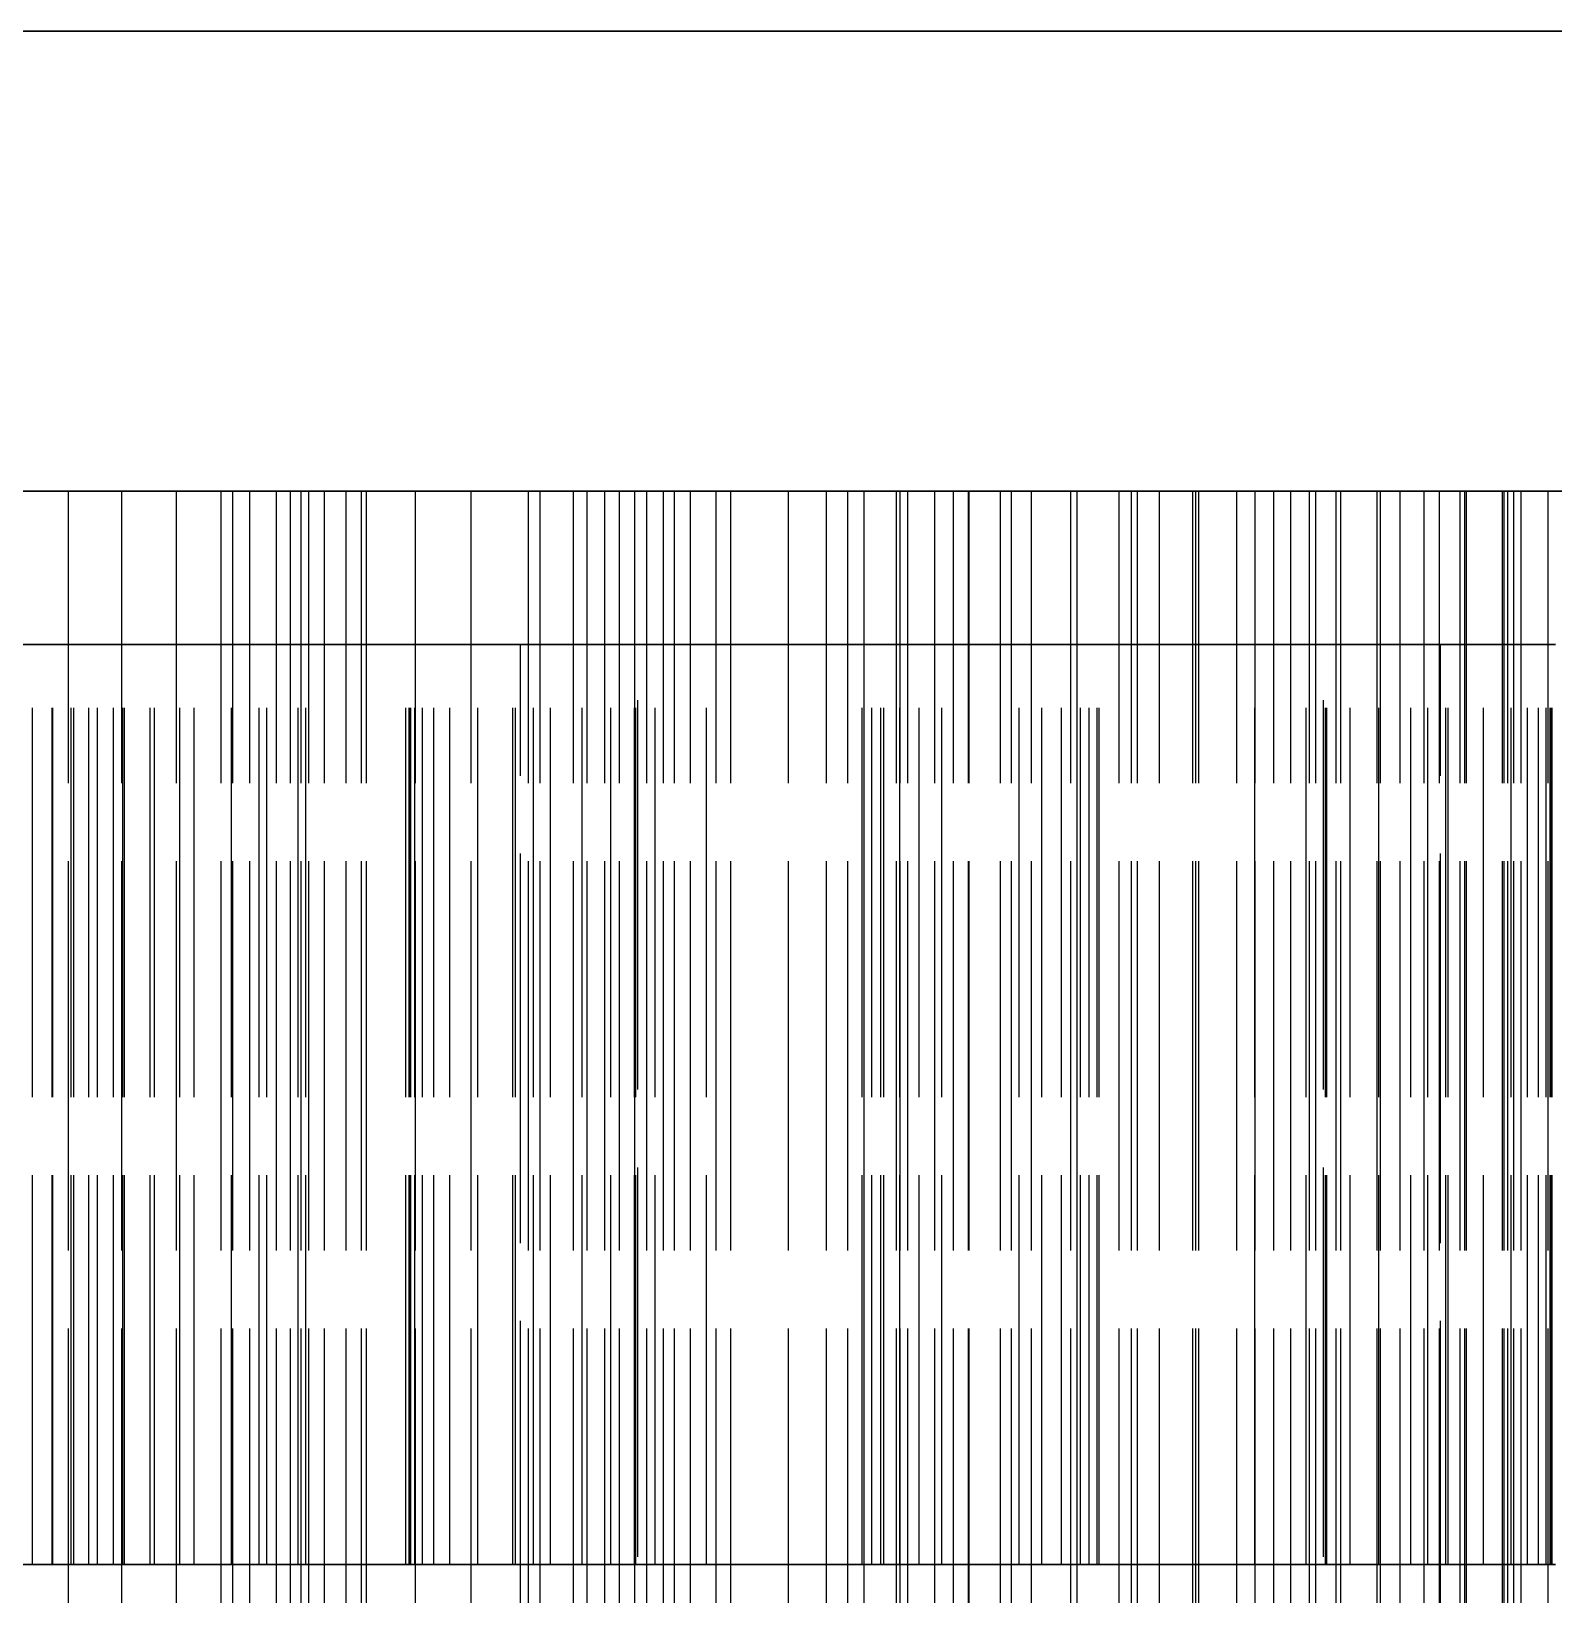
# Model space of a CAD drawing. Header units: millimetres. Extents: x -13 to 234, y -140 to 87.
# Drawn here: x 36.15 to 41.12, y 69.41 to 74.51 of the extents above; entities that cross this region are included whole.
import ezdxf

# ---------------------------------------------------------------- set-up
doc = ezdxf.new("R2010")
doc.units = ezdxf.units.MM
doc.linetypes.add('DASHED', pattern=[1.524, 1.27, -0.254])
doc.layers.add('HIDDEN', color=8, linetype='DASHED')
doc.layers.add('VISIBLE', color=7, linetype='CONTINUOUS')

msp = doc.modelspace()

# ---------------------------------------------------------------- linework, layer by layer
at = {"layer": 'HIDDEN'}
for points in [[(30.41071, 74.51), (31.01786, 74.51), (31.625, 74.51), (32.23214, 74.51), (32.83929, 74.51), (33.44643, 74.51), (34.05357, 74.51), (34.66071, 74.51), (35.26786, 74.51), (35.875, 74.51), (36.48214, 74.51), (37.08929, 74.51), (37.69643, 74.51), (38.30357, 74.51), (38.91071, 74.51), (39.51786, 74.51), (40.125, 74.51), (40.73214, 74.51), (41.33929, 74.51), (41.94643, 74.51), (42.55357, 74.51), (43.16071, 74.51), (43.76786, 74.51), (44.375, 74.51)], [(30.41071, 73.01), (31.01786, 73.01), (31.625, 73.01), (32.23214, 73.01), (32.83929, 73.01), (33.44643, 73.01), (34.05357, 73.01), (34.66071, 73.01), (35.26786, 73.01), (35.875, 73.01), (36.48214, 73.01), (37.08929, 73.01), (37.69643, 73.01), (38.30357, 73.01), (38.91071, 73.01), (39.51786, 73.01), (40.125, 73.01), (40.73214, 73.01), (41.33929, 73.01), (41.94643, 73.01), (42.55357, 73.01), (43.16071, 73.01), (43.76786, 73.01), (44.375, 73.01)], [(30.41071, 73.01), (31.01786, 73.01), (31.625, 73.01), (32.23214, 73.01), (32.83929, 73.01), (33.44643, 73.01), (34.05357, 73.01), (34.66071, 73.01), (35.26786, 73.01), (35.875, 73.01), (36.48214, 73.01), (37.08929, 73.01), (37.69643, 73.01), (38.30357, 73.01), (38.91071, 73.01), (39.51786, 73.01), (40.125, 73.01), (40.73214, 73.01), (41.33929, 73.01), (41.94643, 73.01), (42.55357, 73.01), (43.16071, 73.01), (43.76786, 73.01), (44.375, 73.01)], [(36.27562, 73.01), (36.10766, 73.01)], [(36.10766, 73.01), (36.27562, 73.01)], [(36.44915, 73.01), (36.27562, 73.01)], [(36.27562, 73.01), (36.44915, 73.01)], [(36.27562, 69.01), (36.27562, 73.01)], [(36.27562, 69.01), (36.27562, 73.01)], [(36.6278, 73.01), (36.44915, 73.01)], [(36.44915, 73.01), (36.6278, 73.01)], [(36.44915, 69.01), (36.44915, 73.01)], [(36.44915, 69.01), (36.44915, 73.01)], [(36.81124, 73.01), (36.6278, 73.01)], [(36.6278, 73.01), (36.81124, 73.01)], [(36.6278, 69.01), (36.6278, 73.01)], [(36.6278, 69.01), (36.6278, 73.01)], [(37.05947, 73.01), (36.7733, 73.01)], [(36.7733, 73.01), (36.86629, 73.01)], [(36.86629, 73.01), (36.7733, 73.01)], [(36.7733, 73.01), (37.05947, 73.01)], [(36.7733, 69.01), (36.7733, 73.01)], [(36.7733, 69.01), (36.7733, 73.01)], [(36.9992, 73.01), (36.81124, 73.01)], [(36.81124, 73.01), (36.9992, 73.01)], [(36.81124, 69.01), (36.81124, 73.01)], [(36.81124, 69.01), (36.81124, 73.01)], [(36.86629, 73.01), (36.95321, 73.01)], [(36.95321, 73.01), (36.86629, 73.01)], [(36.86629, 69.01), (36.86629, 73.01)], [(36.86629, 69.01), (36.86629, 73.01)], [(36.95321, 73.01), (37.03452, 73.01)], [(37.03452, 73.01), (36.95321, 73.01)], [(36.95321, 69.01), (36.95321, 73.01)], [(36.95321, 69.01), (36.95321, 73.01)], [(37.24749, 73.01), (36.9992, 73.01)], [(36.9992, 73.01), (37.24749, 73.01)], [(36.9992, 69.01), (36.9992, 73.01)], [(36.9992, 69.01), (36.9992, 73.01)], [(37.03452, 73.01), (37.11054, 73.01)], [(37.11054, 73.01), (37.03452, 73.01)], [(37.03452, 69.01), (37.03452, 73.01)], [(37.03452, 69.01), (37.03452, 73.01)], [(37.23058, 73.01), (37.05947, 73.01)], [(37.05947, 73.01), (37.23058, 73.01)], [(37.05947, 69.01), (37.05947, 73.01)], [(37.05947, 69.01), (37.05947, 73.01)], [(37.11054, 73.01), (37.18147, 73.01)], [(37.18147, 73.01), (37.11054, 73.01)], [(37.11054, 69.01), (37.11054, 73.01)], [(37.11054, 69.01), (37.11054, 73.01)], [(37.18147, 73.01), (37.24749, 73.01)], [(37.24749, 73.01), (37.18147, 73.01)], [(37.18147, 69.01), (37.18147, 73.01)], [(37.18147, 69.01), (37.18147, 73.01)], [(37.40732, 73.01), (37.23058, 73.01)], [(37.23058, 73.01), (37.40732, 73.01)], [(37.23058, 69.01), (37.23058, 73.01)], [(37.23058, 69.01), (37.23058, 73.01)], [(37.24749, 69.01), (37.24749, 73.01)], [(37.24749, 69.01), (37.24749, 73.01)], [(37.58912, 73.01), (37.40732, 73.01)], [(37.40732, 73.01), (37.58912, 73.01)], [(37.40732, 69.01), (37.40732, 73.01)], [(37.40732, 69.01), (37.40732, 73.01)], [(37.77558, 73.01), (37.58912, 73.01)], [(37.58912, 73.01), (37.77558, 73.01)], [(37.58912, 69.01), (37.58912, 73.01)], [(37.58912, 69.01), (37.58912, 73.01)], [(37.96638, 73.01), (37.77558, 73.01)], [(37.77558, 73.01), (37.96638, 73.01)], [(37.77558, 69.01), (37.77558, 73.01)], [(37.77558, 69.01), (37.77558, 73.01)], [(38.07233, 73.01), (37.81378, 73.01)], [(37.81378, 73.01), (37.92217, 73.01)], [(37.92217, 73.01), (37.81378, 73.01)], [(37.81378, 73.01), (38.07233, 73.01)], [(37.81378, 69.01), (37.81378, 73.01)], [(37.81378, 69.01), (37.81378, 73.01)], [(37.92217, 73.01), (38.02503, 73.01)], [(38.02503, 73.01), (37.92217, 73.01)], [(37.92217, 69.01), (37.92217, 73.01)], [(37.92217, 69.01), (37.92217, 73.01)], [(38.16126, 73.01), (37.96638, 73.01)], [(37.96638, 73.01), (38.16126, 73.01)], [(37.96638, 69.01), (37.96638, 73.01)], [(37.96638, 69.01), (37.96638, 73.01)], [(38.02503, 73.01), (38.12276, 73.01)], [(38.12276, 73.01), (38.02503, 73.01)], [(38.02503, 69.01), (38.02503, 73.01)], [(38.02503, 69.01), (38.02503, 73.01)], [(38.25129, 73.01), (38.07233, 73.01)], [(38.07233, 73.01), (38.25129, 73.01)], [(38.07233, 69.01), (38.07233, 73.01)], [(38.07233, 69.01), (38.07233, 73.01)], [(38.12276, 73.01), (38.21565, 73.01)], [(38.21565, 73.01), (38.12276, 73.01)], [(38.12276, 69.01), (38.12276, 73.01)], [(38.12276, 69.01), (38.12276, 73.01)], [(38.38762, 73.01), (38.16126, 73.01)], [(38.16126, 73.01), (38.38762, 73.01)], [(38.16126, 69.01), (38.16126, 73.01)], [(38.16126, 69.01), (38.16126, 73.01)], [(38.21565, 73.01), (38.30389, 73.01)], [(38.30389, 73.01), (38.21565, 73.01)], [(38.21565, 69.01), (38.21565, 73.01)], [(38.21565, 69.01), (38.21565, 73.01)], [(38.43529, 73.01), (38.25129, 73.01)], [(38.25129, 73.01), (38.43529, 73.01)], [(38.25129, 69.01), (38.25129, 73.01)], [(38.25129, 69.01), (38.25129, 73.01)], [(38.30389, 73.01), (38.38762, 73.01)], [(38.38762, 73.01), (38.30389, 73.01)], [(38.30389, 69.01), (38.30389, 73.01)], [(38.30389, 69.01), (38.30389, 73.01)], [(38.38762, 69.01), (38.38762, 73.01)], [(38.38762, 69.01), (38.38762, 73.01)], [(38.62382, 73.01), (38.43529, 73.01)], [(38.43529, 73.01), (38.62382, 73.01)], [(38.43529, 69.01), (38.43529, 73.01)], [(38.43529, 69.01), (38.43529, 73.01)], [(38.8165, 73.01), (38.62382, 73.01)], [(38.62382, 73.01), (38.8165, 73.01)], [(38.62382, 69.01), (38.62382, 73.01)], [(38.62382, 69.01), (38.62382, 73.01)], [(38.97579, 73.01), (38.74708, 73.01)], [(38.74708, 73.01), (38.86993, 73.01)], [(38.86993, 73.01), (38.74708, 73.01)], [(38.74708, 73.01), (38.97579, 73.01)], [(38.74708, 69.01), (38.74708, 73.01)], [(38.74708, 69.01), (38.74708, 73.01)], [(39.01303, 73.01), (38.8165, 73.01)], [(38.8165, 73.01), (39.01303, 73.01)], [(38.8165, 69.01), (38.8165, 73.01)], [(38.8165, 69.01), (38.8165, 73.01)], [(38.86993, 73.01), (38.98785, 73.01)], [(38.98785, 73.01), (38.86993, 73.01)], [(38.86993, 69.01), (38.86993, 73.01)], [(38.86993, 69.01), (38.86993, 73.01)], [(39.16108, 73.01), (38.97579, 73.01)], [(38.97579, 73.01), (39.16108, 73.01)], [(38.97579, 69.01), (38.97579, 73.01)], [(38.97579, 69.01), (38.97579, 73.01)], [(38.98785, 73.01), (39.10118, 73.01)], [(39.10118, 73.01), (38.98785, 73.01)], [(38.98785, 69.01), (38.98785, 73.01)], [(38.98785, 69.01), (38.98785, 73.01)], [(39.21318, 73.01), (39.01303, 73.01)], [(39.01303, 73.01), (39.21318, 73.01)], [(39.01303, 69.01), (39.01303, 73.01)], [(39.01303, 69.01), (39.01303, 73.01)], [(39.10118, 73.01), (39.21016, 73.01)], [(39.21016, 73.01), (39.10118, 73.01)], [(39.10118, 69.01), (39.10118, 73.01)], [(39.10118, 69.01), (39.10118, 73.01)], [(39.35078, 73.01), (39.16108, 73.01)], [(39.16108, 73.01), (39.35078, 73.01)], [(39.16108, 69.01), (39.16108, 73.01)], [(39.16108, 69.01), (39.16108, 73.01)], [(39.21016, 73.01), (39.31495, 73.01)], [(39.31495, 73.01), (39.21016, 73.01)], [(39.21016, 69.01), (39.21016, 73.01)], [(39.21016, 69.01), (39.21016, 73.01)], [(39.41565, 73.01), (39.21318, 73.01)], [(39.21318, 73.01), (39.41565, 73.01)], [(39.21318, 69.01), (39.21318, 73.01)], [(39.21318, 69.01), (39.21318, 73.01)], [(39.31495, 73.01), (39.41565, 73.01)], [(39.41565, 73.01), (39.31495, 73.01)], [(39.31495, 69.01), (39.31495, 73.01)], [(39.31495, 69.01), (39.31495, 73.01)], [(39.54443, 73.01), (39.35078, 73.01)], [(39.35078, 73.01), (39.54443, 73.01)], [(39.35078, 69.01), (39.35078, 73.01)], [(39.35078, 69.01), (39.35078, 73.01)], [(39.41565, 69.01), (39.41565, 73.01)], [(39.41565, 69.01), (39.41565, 73.01)], [(39.74168, 73.01), (39.54443, 73.01)], [(39.54443, 73.01), (39.74168, 73.01)], [(39.54443, 69.01), (39.54443, 73.01)], [(39.54443, 69.01), (39.54443, 73.01)], [(39.76215, 73.01), (39.56522, 73.01)], [(39.56522, 73.01), (39.70149, 73.01)], [(39.70149, 73.01), (39.56522, 73.01)], [(39.56522, 73.01), (39.76215, 73.01)], [(39.56522, 69.01), (39.56522, 73.01)], [(39.56522, 69.01), (39.56522, 73.01)], [(39.70149, 73.01), (39.83346, 73.01)], [(39.83346, 73.01), (39.70149, 73.01)], [(39.70149, 69.01), (39.70149, 73.01)], [(39.70149, 69.01), (39.70149, 73.01)], [(39.94226, 73.01), (39.74168, 73.01)], [(39.74168, 73.01), (39.94226, 73.01)], [(39.74168, 69.01), (39.74168, 73.01)], [(39.74168, 69.01), (39.74168, 73.01)], [(39.95218, 73.01), (39.76215, 73.01)], [(39.76215, 73.01), (39.95218, 73.01)], [(39.76215, 69.01), (39.76215, 73.01)], [(39.76215, 69.01), (39.76215, 73.01)], [(39.83346, 73.01), (39.96142, 73.01)], [(39.96142, 73.01), (39.83346, 73.01)], [(39.83346, 69.01), (39.83346, 73.01)], [(39.83346, 69.01), (39.83346, 73.01)], [(40.14596, 73.01), (39.94226, 73.01)], [(39.94226, 73.01), (40.14596, 73.01)], [(39.94226, 69.01), (39.94226, 73.01)], [(39.94226, 69.01), (39.94226, 73.01)], [(40.14596, 73.01), (39.95218, 73.01)], [(39.95218, 73.01), (40.14596, 73.01)], [(39.95218, 69.01), (39.95218, 73.01)], [(39.95218, 69.01), (39.95218, 73.01)], [(39.96142, 73.01), (40.08555, 73.01)], [(40.08555, 73.01), (39.96142, 73.01)], [(39.96142, 69.01), (39.96142, 73.01)], [(39.96142, 69.01), (39.96142, 73.01)], [(40.08555, 73.01), (40.206, 73.01)], [(40.206, 73.01), (40.08555, 73.01)], [(40.08555, 69.01), (40.08555, 73.01)], [(40.08555, 69.01), (40.08555, 73.01)], [(40.34307, 73.01), (40.14596, 73.01)], [(40.32283, 73.01), (40.14596, 73.01)], [(40.14596, 73.01), (40.32283, 73.01)], [(40.14596, 73.01), (40.34307, 73.01)], [(40.14596, 69.01), (40.14596, 73.01)], [(40.14596, 69.01), (40.14596, 73.01)], [(40.14596, 69.01), (40.14596, 73.01)], [(40.14596, 69.01), (40.14596, 73.01)], [(40.206, 73.01), (40.32283, 73.01)], [(40.32283, 73.01), (40.206, 73.01)], [(40.206, 69.01), (40.206, 73.01)], [(40.206, 69.01), (40.206, 73.01)], [(40.4247, 73.01), (40.26123, 73.01)], [(40.26123, 73.01), (40.40976, 73.01)], [(40.40976, 73.01), (40.26123, 73.01)], [(40.26123, 73.01), (40.4247, 73.01)], [(40.26123, 69.01), (40.26123, 73.01)], [(40.26123, 69.01), (40.26123, 73.01)], [(40.32283, 69.01), (40.32283, 73.01)], [(40.32283, 69.01), (40.32283, 73.01)], [(40.54322, 73.01), (40.34307, 73.01)], [(40.34307, 73.01), (40.54322, 73.01)], [(40.34307, 69.01), (40.34307, 73.01)], [(40.34307, 69.01), (40.34307, 73.01)], [(40.40976, 73.01), (40.55465, 73.01)], [(40.55465, 73.01), (40.40976, 73.01)], [(40.40976, 69.01), (40.40976, 73.01)], [(40.40976, 69.01), (40.40976, 73.01)], [(40.61785, 73.01), (40.4247, 73.01)], [(40.4247, 73.01), (40.61785, 73.01)], [(40.4247, 69.01), (40.4247, 73.01)], [(40.4247, 69.01), (40.4247, 73.01)], [(40.74615, 73.01), (40.54322, 73.01)], [(40.54322, 73.01), (40.74615, 73.01)], [(40.54322, 69.01), (40.54322, 73.01)], [(40.54322, 69.01), (40.54322, 73.01)], [(40.55465, 73.01), (40.69615, 73.01)], [(40.69615, 73.01), (40.55465, 73.01)], [(40.55465, 69.01), (40.55465, 73.01)], [(40.55465, 69.01), (40.55465, 73.01)], [(40.81405, 73.01), (40.61785, 73.01)], [(40.61785, 73.01), (40.81405, 73.01)], [(40.61785, 69.01), (40.61785, 73.01)], [(40.61785, 69.01), (40.61785, 73.01)], [(40.69615, 73.01), (40.83438, 73.01)], [(40.83438, 73.01), (40.69615, 73.01)], [(40.69615, 69.01), (40.69615, 73.01)], [(40.69615, 69.01), (40.69615, 73.01)], [(40.95166, 73.01), (40.74615, 73.01)], [(40.74615, 73.01), (40.95166, 73.01)], [(40.74615, 69.01), (40.74615, 73.01)], [(40.74615, 69.01), (40.74615, 73.01)], [(41.01295, 73.01), (40.81405, 73.01)], [(40.81405, 73.01), (41.01295, 73.01)], [(40.81405, 69.01), (40.81405, 73.01)], [(40.81405, 69.01), (40.81405, 73.01)], [(40.95778, 73.01), (40.82917, 73.01)], [(40.82917, 73.01), (40.98869, 73.01)], [(40.98869, 73.01), (40.82917, 73.01)], [(40.82917, 73.01), (40.95778, 73.01)], [(40.82917, 69.01), (40.82917, 73.01)], [(40.82917, 69.01), (40.82917, 73.01)], [(40.83438, 73.01), (40.96945, 73.01)], [(40.96945, 73.01), (40.83438, 73.01)], [(40.83438, 69.01), (40.83438, 73.01)], [(40.83438, 69.01), (40.83438, 73.01)], [(41.10142, 73.01), (40.95166, 73.01)], [(40.95166, 73.01), (41.10142, 73.01)], [(40.95166, 69.01), (40.95166, 73.01)], [(40.95166, 69.01), (40.95166, 73.01)], [(41.15241, 73.01), (40.95778, 73.01)], [(40.95778, 73.01), (41.15241, 73.01)], [(40.95778, 69.01), (40.95778, 73.01)], [(40.95778, 69.01), (40.95778, 73.01)], [(40.96945, 73.01), (41.10142, 73.01)], [(41.10142, 73.01), (40.96945, 73.01)], [(40.96945, 69.01), (40.96945, 73.01)], [(40.96945, 69.01), (40.96945, 73.01)], [(40.98869, 73.01), (41.14527, 73.01)], [(41.14527, 73.01), (40.98869, 73.01)], [(40.98869, 69.01), (40.98869, 73.01)], [(40.98869, 69.01), (40.98869, 73.01)], [(41.21428, 73.01), (41.01295, 73.01)], [(41.01295, 73.01), (41.21428, 73.01)], [(41.01295, 69.01), (41.01295, 73.01)], [(41.01295, 69.01), (41.01295, 73.01)], [(41.10142, 69.01), (41.10142, 73.01)], [(41.10142, 69.01), (41.10142, 73.01)], [(36.10621, 72.51), (36.22466, 72.51)], [(36.22466, 72.51), (36.10621, 72.51)], [(36.15786, 72.51), (36.28389, 72.51)], [(36.22227, 72.51), (36.15786, 72.51)], [(36.28389, 72.51), (36.15786, 72.51)], [(36.15786, 72.51), (36.22227, 72.51)], [(36.15786, 69.51), (36.15786, 72.51)], [(36.15786, 69.51), (36.15786, 72.51)], [(36.29302, 72.51), (36.22227, 72.51)], [(36.22227, 72.51), (36.29302, 72.51)], [(36.22227, 69.51), (36.22227, 72.51)], [(36.22227, 69.51), (36.22227, 72.51)], [(36.22466, 72.51), (36.34218, 72.51)], [(36.34218, 72.51), (36.22466, 72.51)], [(36.22466, 69.51), (36.22466, 72.51)], [(36.22466, 69.51), (36.22466, 72.51)], [(36.28389, 72.51), (36.42237, 72.51)], [(36.42237, 72.51), (36.28389, 72.51)], [(36.28389, 69.51), (36.28389, 72.51)], [(36.28389, 69.51), (36.28389, 72.51)], [(36.36986, 72.51), (36.29302, 72.51)], [(36.29302, 72.51), (36.36986, 72.51)], [(36.29302, 69.51), (36.29302, 72.51)], [(36.29302, 69.51), (36.29302, 72.51)], [(36.34218, 72.51), (36.45752, 72.51)], [(36.45752, 72.51), (36.34218, 72.51)], [(36.34218, 69.51), (36.34218, 72.51)], [(36.34218, 69.51), (36.34218, 72.51)], [(36.45268, 72.51), (36.36986, 72.51)], [(36.36986, 72.51), (36.45268, 72.51)], [(36.36986, 69.51), (36.36986, 72.51)], [(36.36986, 69.51), (36.36986, 72.51)], [(36.42237, 72.51), (36.55631, 72.51)], [(36.55631, 72.51), (36.42237, 72.51)], [(36.42237, 69.51), (36.42237, 72.51)], [(36.42237, 69.51), (36.42237, 72.51)], [(36.54169, 72.51), (36.45268, 72.51)], [(36.45268, 72.51), (36.54169, 72.51)], [(36.45268, 69.51), (36.45268, 72.51)], [(36.45268, 69.51), (36.45268, 72.51)], [(36.45752, 72.51), (36.89741, 72.51)], [(36.89741, 72.51), (36.45752, 72.51)], [(36.45752, 69.51), (36.45752, 72.51)], [(36.45752, 69.51), (36.45752, 72.51)], [(36.63848, 72.51), (36.54169, 72.51)], [(36.54169, 72.51), (36.63848, 72.51)], [(36.54169, 69.51), (36.54169, 72.51)], [(36.54169, 69.51), (36.54169, 72.51)], [(36.55631, 72.51), (36.68494, 72.51)], [(36.68494, 72.51), (36.55631, 72.51)], [(36.55631, 69.51), (36.55631, 72.51)], [(36.55631, 69.51), (36.55631, 72.51)], [(37.04986, 72.51), (36.63848, 72.51)], [(36.63848, 72.51), (37.04986, 72.51)], [(36.63848, 69.51), (36.63848, 72.51)], [(36.63848, 69.51), (36.63848, 72.51)], [(36.68494, 72.51), (36.80727, 72.51)], [(36.80727, 72.51), (36.68494, 72.51)], [(36.68494, 69.51), (36.68494, 72.51)], [(36.68494, 69.51), (36.68494, 72.51)], [(36.80727, 72.51), (36.92182, 72.51)], [(36.92182, 72.51), (36.80727, 72.51)], [(36.80727, 69.51), (36.80727, 72.51)], [(36.80727, 69.51), (36.80727, 72.51)], [(36.89741, 72.51), (37.04986, 72.51)], [(37.04986, 72.51), (36.89741, 72.51)], [(36.89741, 69.51), (36.89741, 72.51)], [(36.89741, 69.51), (36.89741, 72.51)], [(36.92182, 72.51), (37.0248, 72.51)], [(37.0248, 72.51), (36.92182, 72.51)], [(36.92182, 69.51), (36.92182, 72.51)], [(36.92182, 69.51), (36.92182, 72.51)], [(37.0248, 72.51), (37.37533, 72.51)], [(37.37533, 72.51), (37.0248, 72.51)], [(37.0248, 69.51), (37.0248, 72.51)], [(37.0248, 69.51), (37.0248, 72.51)], [(37.04986, 69.51), (37.04986, 72.51)], [(37.04986, 69.51), (37.04986, 72.51)], [(37.37533, 72.51), (37.79184, 72.51)], [(37.79184, 72.51), (37.37533, 72.51)], [(37.37533, 69.51), (37.37533, 72.51)], [(37.37533, 69.51), (37.37533, 72.51)], [(37.38641, 72.51), (37.39199, 72.51)], [(37.39077, 72.51), (37.38641, 72.51)], [(37.39199, 72.51), (37.38641, 72.51)], [(37.38641, 72.51), (37.39077, 72.51)], [(37.38641, 69.51), (37.38641, 72.51)], [(37.38641, 69.51), (37.38641, 72.51)], [(37.40524, 72.51), (37.39077, 72.51)], [(37.39077, 72.51), (37.40524, 72.51)], [(37.39077, 69.51), (37.39077, 72.51)], [(37.39077, 69.51), (37.39077, 72.51)], [(37.39199, 72.51), (37.61028, 72.51)], [(37.61028, 72.51), (37.39199, 72.51)], [(37.39199, 69.51), (37.39199, 72.51)], [(37.39199, 69.51), (37.39199, 72.51)], [(37.43025, 72.51), (37.40524, 72.51)], [(37.40524, 72.51), (37.43025, 72.51)], [(37.40524, 69.51), (37.40524, 72.51)], [(37.40524, 69.51), (37.40524, 72.51)], [(37.46689, 72.51), (37.43025, 72.51)], [(37.43025, 72.51), (37.46689, 72.51)], [(37.43025, 69.51), (37.43025, 72.51)], [(37.43025, 69.51), (37.43025, 72.51)], [(37.51919, 72.51), (37.46689, 72.51)], [(37.46689, 72.51), (37.51919, 72.51)], [(37.46689, 69.51), (37.46689, 72.51)], [(37.46689, 69.51), (37.46689, 72.51)], [(37.79184, 72.51), (37.51919, 72.51)], [(37.51919, 72.51), (37.79184, 72.51)], [(37.51919, 69.51), (37.51919, 72.51)], [(37.51919, 69.51), (37.51919, 72.51)], [(37.61028, 72.51), (37.73299, 72.51)], [(37.73299, 72.51), (37.61028, 72.51)], [(37.61028, 69.51), (37.61028, 72.51)], [(37.61028, 69.51), (37.61028, 72.51)], [(40.775, 72.51), (40.72659, 72.51), (40.67817, 72.51), (40.62976, 72.51), (40.58135, 72.51), (40.53294, 72.51), (40.48452, 72.51), (40.43611, 72.51), (40.3877, 72.51), (40.33929, 72.51), (40.29087, 72.51), (40.24246, 72.51), (40.19405, 72.51), (40.14563, 72.51), (40.09722, 72.51), (40.04881, 72.51), (40.0004, 72.51), (39.95198, 72.51), (39.90357, 72.51), (39.85516, 72.51), (39.80675, 72.51), (39.75833, 72.51), (39.70992, 72.51), (39.66151, 72.51), (39.6131, 72.51), (39.56468, 72.51), (39.51627, 72.51), (39.46786, 72.51), (39.41944, 72.51), (39.37103, 72.51), (39.32262, 72.51), (39.27421, 72.51), (39.22579, 72.51), (39.17738, 72.51), (39.12897, 72.51), (39.08056, 72.51), (39.03214, 72.51), (38.98373, 72.51), (38.93532, 72.51), (38.8869, 72.51), (38.83849, 72.51), (38.79008, 72.51), (38.74167, 72.51), (38.69325, 72.51), (38.64484, 72.51), (38.59643, 72.51), (38.54802, 72.51), (38.4996, 72.51), (38.45119, 72.51), (38.40278, 72.51), (38.35437, 72.51), (38.30595, 72.51), (38.25754, 72.51), (38.20913, 72.51), (38.16071, 72.51), (38.1123, 72.51), (38.06389, 72.51), (38.01548, 72.51), (37.96706, 72.51), (37.91865, 72.51), (37.87024, 72.51), (37.82183, 72.51), (37.77341, 72.51), (37.725, 72.51)], [(37.725, 72.51), (37.73128, 72.51), (37.73757, 72.51), (37.74385, 72.51), (37.75013, 72.51), (37.75642, 72.51), (37.7627, 72.51), (37.76898, 72.51), (37.77527, 72.51), (37.78155, 72.51), (37.78783, 72.51), (37.79412, 72.51), (37.8004, 72.51), (37.80668, 72.51), (37.81296, 72.51), (37.81925, 72.51), (37.82553, 72.51), (37.83181, 72.51), (37.8381, 72.51), (37.84438, 72.51), (37.85066, 72.51), (37.85695, 72.51), (37.86323, 72.51), (37.86951, 72.51), (37.8758, 72.51), (37.88208, 72.51), (37.88836, 72.51), (37.89465, 72.51), (37.90093, 72.51), (37.90721, 72.51), (37.9135, 72.51), (37.91978, 72.51), (37.92606, 72.51), (37.93235, 72.51), (37.93863, 72.51), (37.94491, 72.51), (37.95119, 72.51), (37.95748, 72.51), (37.96376, 72.51), (37.97004, 72.51), (37.97633, 72.51), (37.98261, 72.51), (37.98889, 72.51), (37.99518, 72.51), (38.00146, 72.51), (38.00774, 72.51), (38.01403, 72.51), (38.02031, 72.51), (38.02659, 72.51), (38.03288, 72.51), (38.03916, 72.51), (38.04544, 72.51), (38.05173, 72.51), (38.05801, 72.51), (38.06429, 72.51), (38.07058, 72.51), (38.07686, 72.51), (38.08314, 72.51), (38.08943, 72.51), (38.09571, 72.51), (38.10199, 72.51), (38.10827, 72.51), (38.11456, 72.51), (38.12084, 72.51)], [(37.725, 69.51), (37.725, 72.51)], [(37.73299, 72.51), (37.84681, 72.51)], [(37.84681, 72.51), (37.73299, 72.51)], [(37.73299, 69.51), (37.73299, 72.51)], [(37.73299, 69.51), (37.73299, 72.51)], [(38.13197, 72.51), (38.1259, 72.51), (38.11984, 72.51), (38.11378, 72.51), (38.10771, 72.51), (38.10165, 72.51), (38.09559, 72.51), (38.08953, 72.51), (38.08346, 72.51), (38.0774, 72.51), (38.07134, 72.51), (38.06527, 72.51), (38.05921, 72.51), (38.05315, 72.51), (38.04708, 72.51), (38.04102, 72.51), (38.03496, 72.51), (38.0289, 72.51), (38.02283, 72.51), (38.01677, 72.51), (38.01071, 72.51), (38.00464, 72.51), (37.99858, 72.51), (37.99252, 72.51), (37.98646, 72.51), (37.98039, 72.51), (37.97433, 72.51), (37.96827, 72.51), (37.9622, 72.51), (37.95614, 72.51), (37.95008, 72.51), (37.94401, 72.51), (37.93795, 72.51), (37.93189, 72.51), (37.92583, 72.51), (37.91976, 72.51), (37.9137, 72.51), (37.90764, 72.51), (37.90157, 72.51), (37.89551, 72.51), (37.88945, 72.51), (37.88338, 72.51), (37.87732, 72.51), (37.87126, 72.51), (37.8652, 72.51), (37.85913, 72.51), (37.85307, 72.51), (37.84701, 72.51), (37.84094, 72.51), (37.83488, 72.51), (37.82882, 72.51), (37.82276, 72.51), (37.81669, 72.51), (37.81063, 72.51), (37.80457, 72.51), (37.7985, 72.51), (37.79244, 72.51), (37.78638, 72.51), (37.78031, 72.51), (37.77425, 72.51), (37.76819, 72.51), (37.76213, 72.51), (37.75606, 72.51), (37.75, 72.51)], [(37.75, 72.51), (37.79762, 72.51), (37.84524, 72.51), (37.89286, 72.51), (37.94048, 72.51), (37.9881, 72.51), (38.03571, 72.51), (38.08333, 72.51), (38.13095, 72.51), (38.17857, 72.51), (38.22619, 72.51), (38.27381, 72.51), (38.32143, 72.51), (38.36905, 72.51), (38.41667, 72.51), (38.46429, 72.51), (38.5119, 72.51), (38.55952, 72.51), (38.60714, 72.51), (38.65476, 72.51), (38.70238, 72.51), (38.75, 72.51), (38.79762, 72.51), (38.84524, 72.51), (38.89286, 72.51), (38.94048, 72.51), (38.9881, 72.51), (39.03571, 72.51), (39.08333, 72.51), (39.13095, 72.51), (39.17857, 72.51), (39.22619, 72.51), (39.27381, 72.51), (39.32143, 72.51), (39.36905, 72.51), (39.41667, 72.51), (39.46429, 72.51), (39.5119, 72.51), (39.55952, 72.51), (39.60714, 72.51), (39.65476, 72.51), (39.70238, 72.51), (39.75, 72.51), (39.79762, 72.51), (39.84524, 72.51), (39.89286, 72.51), (39.94048, 72.51), (39.9881, 72.51), (40.03571, 72.51), (40.08333, 72.51), (40.13095, 72.51), (40.17857, 72.51), (40.22619, 72.51), (40.27381, 72.51), (40.32143, 72.51), (40.36905, 72.51), (40.41667, 72.51), (40.46429, 72.51), (40.5119, 72.51), (40.55952, 72.51), (40.60714, 72.51), (40.65476, 72.51), (40.70238, 72.51), (40.75, 72.51)], [(37.75, 67.51), (37.75, 72.51)], [(37.79184, 69.51), (37.79184, 72.51)], [(37.79184, 69.51), (37.79184, 72.51)], [(37.84681, 72.51), (37.95097, 72.51)], [(37.95097, 72.51), (37.84681, 72.51)], [(37.84681, 69.51), (37.84681, 72.51)], [(37.84681, 69.51), (37.84681, 72.51)], [(37.95097, 72.51), (38.04441, 72.51)], [(38.04441, 72.51), (37.95097, 72.51)], [(37.95097, 69.51), (37.95097, 72.51)], [(37.95097, 69.51), (37.95097, 72.51)], [(38.04441, 72.51), (38.12529, 72.51)], [(38.12529, 72.51), (38.04441, 72.51)], [(38.04441, 69.51), (38.04441, 72.51)], [(38.04441, 69.51), (38.04441, 72.51)], [(38.12084, 72.51), (40.37916, 72.51)], [(38.12084, 69.51), (38.12084, 72.51)], [(38.12529, 72.51), (38.18832, 72.51)], [(38.18832, 72.51), (38.12529, 72.51)], [(38.12529, 69.51), (38.12529, 72.51)], [(38.12529, 69.51), (38.12529, 72.51)], [(38.13197, 68.011), (38.13197, 72.51)], [(40.36803, 72.51), (38.13197, 72.51)], [(38.18832, 72.51), (38.35556, 72.51)], [(38.35556, 72.51), (38.18832, 72.51)], [(38.18832, 69.51), (38.18832, 72.51)], [(38.18832, 69.51), (38.18832, 72.51)], [(38.35556, 72.51), (38.92453, 72.51)], [(38.92453, 72.51), (38.35556, 72.51)], [(38.35556, 69.51), (38.35556, 72.51)], [(38.35556, 69.51), (38.35556, 72.51)], [(38.86368, 72.51), (38.86987, 72.51)], [(38.92453, 72.51), (38.86368, 72.51)], [(38.86987, 72.51), (38.86368, 72.51)], [(38.86368, 72.51), (38.92453, 72.51)], [(38.86368, 69.51), (38.86368, 72.51)], [(38.86368, 69.51), (38.86368, 72.51)], [(38.86987, 72.51), (38.89542, 72.51)], [(38.89542, 72.51), (38.86987, 72.51)], [(38.86987, 69.51), (38.86987, 72.51)], [(38.86987, 69.51), (38.86987, 72.51)], [(38.89542, 72.51), (38.93492, 72.51)], [(38.93492, 72.51), (38.89542, 72.51)], [(38.89542, 69.51), (38.89542, 72.51)], [(38.89542, 69.51), (38.89542, 72.51)], [(38.92453, 69.51), (38.92453, 72.51)], [(38.92453, 69.51), (38.92453, 72.51)], [(38.93492, 72.51), (38.98671, 72.51)], [(38.98671, 72.51), (38.93492, 72.51)], [(38.93492, 69.51), (38.93492, 72.51)], [(38.93492, 69.51), (38.93492, 72.51)], [(38.98671, 72.51), (39.0499, 72.51)], [(39.0499, 72.51), (38.98671, 72.51)], [(38.98671, 69.51), (38.98671, 72.51)], [(38.98671, 69.51), (38.98671, 72.51)], [(39.0499, 72.51), (39.12397, 72.51)], [(39.12397, 72.51), (39.0499, 72.51)], [(39.0499, 69.51), (39.0499, 72.51)], [(39.0499, 69.51), (39.0499, 72.51)], [(39.12397, 72.51), (39.37603, 72.51)], [(39.37603, 72.51), (39.12397, 72.51)], [(39.12397, 69.51), (39.12397, 72.51)], [(39.12397, 69.51), (39.12397, 72.51)], [(39.37603, 72.51), (39.4501, 72.51)], [(39.4501, 72.51), (39.37603, 72.51)], [(39.37603, 69.51), (39.37603, 72.51)], [(39.37603, 69.51), (39.37603, 72.51)], [(39.4501, 72.51), (39.51329, 72.51)], [(39.51329, 72.51), (39.4501, 72.51)], [(39.4501, 69.51), (39.4501, 72.51)], [(39.4501, 69.51), (39.4501, 72.51)], [(39.51329, 72.51), (39.56508, 72.51)], [(39.56508, 72.51), (39.51329, 72.51)], [(39.51329, 69.51), (39.51329, 72.51)], [(39.51329, 69.51), (39.51329, 72.51)], [(39.56508, 72.51), (39.60458, 72.51)], [(39.60458, 72.51), (39.56508, 72.51)], [(39.56508, 69.51), (39.56508, 72.51)], [(39.56508, 69.51), (39.56508, 72.51)], [(39.57547, 72.51), (40.14444, 72.51)], [(39.63632, 72.51), (39.57547, 72.51)], [(40.14444, 72.51), (39.57547, 72.51)], [(39.57547, 72.51), (39.63632, 72.51)], [(39.57547, 69.51), (39.57547, 72.51)], [(39.57547, 69.51), (39.57547, 72.51)], [(39.60458, 72.51), (39.63013, 72.51)], [(39.63013, 72.51), (39.60458, 72.51)], [(39.60458, 69.51), (39.60458, 72.51)], [(39.60458, 69.51), (39.60458, 72.51)], [(39.63013, 72.51), (39.63632, 72.51)], [(39.63632, 72.51), (39.63013, 72.51)], [(39.63013, 69.51), (39.63013, 72.51)], [(39.63013, 69.51), (39.63013, 72.51)], [(39.63632, 69.51), (39.63632, 72.51)], [(39.63632, 69.51), (39.63632, 72.51)], [(40.14444, 72.51), (40.31168, 72.51)], [(40.31168, 72.51), (40.14444, 72.51)], [(40.14444, 69.51), (40.14444, 72.51)], [(40.14444, 69.51), (40.14444, 72.51)], [(40.31168, 72.51), (40.37471, 72.51)], [(40.37471, 72.51), (40.31168, 72.51)], [(40.31168, 69.51), (40.31168, 72.51)], [(40.31168, 69.51), (40.31168, 72.51)], [(40.75, 72.51), (40.74394, 72.51), (40.73787, 72.51), (40.73181, 72.51), (40.72575, 72.51), (40.71969, 72.51), (40.71362, 72.51), (40.70756, 72.51), (40.7015, 72.51), (40.69543, 72.51), (40.68937, 72.51), (40.68331, 72.51), (40.67724, 72.51), (40.67118, 72.51), (40.66512, 72.51), (40.65906, 72.51), (40.65299, 72.51), (40.64693, 72.51), (40.64087, 72.51), (40.6348, 72.51), (40.62874, 72.51), (40.62268, 72.51), (40.61662, 72.51), (40.61055, 72.51), (40.60449, 72.51), (40.59843, 72.51), (40.59236, 72.51), (40.5863, 72.51), (40.58024, 72.51), (40.57417, 72.51), (40.56811, 72.51), (40.56205, 72.51), (40.55599, 72.51), (40.54992, 72.51), (40.54386, 72.51), (40.5378, 72.51), (40.53173, 72.51), (40.52567, 72.51), (40.51961, 72.51), (40.51354, 72.51), (40.50748, 72.51), (40.50142, 72.51), (40.49536, 72.51), (40.48929, 72.51), (40.48323, 72.51), (40.47717, 72.51), (40.4711, 72.51), (40.46504, 72.51), (40.45898, 72.51), (40.45292, 72.51), (40.44685, 72.51), (40.44079, 72.51), (40.43473, 72.51), (40.42866, 72.51), (40.4226, 72.51), (40.41654, 72.51), (40.41047, 72.51), (40.40441, 72.51), (40.39835, 72.51), (40.39229, 72.51), (40.38622, 72.51), (40.38016, 72.51), (40.3741, 72.51), (40.36803, 72.51)], [(40.36803, 68.011), (40.36803, 72.51)], [(40.37471, 72.51), (40.45559, 72.51)], [(40.45559, 72.51), (40.37471, 72.51)], [(40.37471, 69.51), (40.37471, 72.51)], [(40.37471, 69.51), (40.37471, 72.51)], [(40.37916, 72.51), (40.38544, 72.51), (40.39173, 72.51), (40.39801, 72.51), (40.40429, 72.51), (40.41057, 72.51), (40.41686, 72.51), (40.42314, 72.51), (40.42942, 72.51), (40.43571, 72.51), (40.44199, 72.51), (40.44827, 72.51), (40.45456, 72.51), (40.46084, 72.51), (40.46712, 72.51), (40.47341, 72.51), (40.47969, 72.51), (40.48597, 72.51), (40.49226, 72.51), (40.49854, 72.51), (40.50482, 72.51), (40.51111, 72.51), (40.51739, 72.51), (40.52367, 72.51), (40.52996, 72.51), (40.53624, 72.51), (40.54252, 72.51), (40.54881, 72.51), (40.55509, 72.51), (40.56137, 72.51), (40.56765, 72.51), (40.57394, 72.51), (40.58022, 72.51), (40.5865, 72.51), (40.59279, 72.51), (40.59907, 72.51), (40.60535, 72.51), (40.61164, 72.51), (40.61792, 72.51), (40.6242, 72.51), (40.63049, 72.51), (40.63677, 72.51), (40.64305, 72.51), (40.64934, 72.51), (40.65562, 72.51), (40.6619, 72.51), (40.66819, 72.51), (40.67447, 72.51), (40.68075, 72.51), (40.68704, 72.51), (40.69332, 72.51), (40.6996, 72.51), (40.70588, 72.51), (40.71217, 72.51), (40.71845, 72.51), (40.72473, 72.51), (40.73102, 72.51), (40.7373, 72.51), (40.74358, 72.51), (40.74987, 72.51), (40.75615, 72.51), (40.76243, 72.51), (40.76872, 72.51), (40.775, 72.51)], [(40.37916, 69.51), (40.37916, 72.51)], [(40.45559, 72.51), (40.54903, 72.51)], [(40.54903, 72.51), (40.45559, 72.51)], [(40.45559, 69.51), (40.45559, 72.51)], [(40.45559, 69.51), (40.45559, 72.51)], [(40.54903, 72.51), (40.65319, 72.51)], [(40.65319, 72.51), (40.54903, 72.51)], [(40.54903, 69.51), (40.54903, 72.51)], [(40.54903, 69.51), (40.54903, 72.51)], [(40.65319, 72.51), (40.76701, 72.51)], [(40.76701, 72.51), (40.65319, 72.51)], [(40.65319, 69.51), (40.65319, 72.51)], [(40.65319, 69.51), (40.65319, 72.51)], [(40.70816, 72.51), (41.12467, 72.51)], [(40.98081, 72.51), (40.70816, 72.51)], [(41.12467, 72.51), (40.70816, 72.51)], [(40.70816, 72.51), (40.98081, 72.51)], [(40.70816, 69.51), (40.70816, 72.51)], [(40.70816, 69.51), (40.70816, 72.51)], [(40.75, 67.51), (40.75, 72.51)], [(40.76701, 72.51), (40.88972, 72.51)], [(40.88972, 72.51), (40.76701, 72.51)], [(40.76701, 69.51), (40.76701, 72.51)], [(40.76701, 69.51), (40.76701, 72.51)], [(40.775, 69.51), (40.775, 72.51)], [(40.88972, 72.51), (41.10801, 72.51)], [(41.10801, 72.51), (40.88972, 72.51)], [(40.88972, 69.51), (40.88972, 72.51)], [(40.88972, 69.51), (40.88972, 72.51)], [(41.03311, 72.51), (40.98081, 72.51)], [(40.98081, 72.51), (41.03311, 72.51)], [(40.98081, 69.51), (40.98081, 72.51)], [(40.98081, 69.51), (40.98081, 72.51)], [(41.06975, 72.51), (41.03311, 72.51)], [(41.03311, 72.51), (41.06975, 72.51)], [(41.03311, 69.51), (41.03311, 72.51)], [(41.03311, 69.51), (41.03311, 72.51)], [(41.09476, 72.51), (41.06975, 72.51)], [(41.06975, 72.51), (41.09476, 72.51)], [(41.06975, 69.51), (41.06975, 72.51)], [(41.06975, 69.51), (41.06975, 72.51)], [(41.10923, 72.51), (41.09476, 72.51)], [(41.09476, 72.51), (41.10923, 72.51)], [(41.09476, 69.51), (41.09476, 72.51)], [(41.09476, 69.51), (41.09476, 72.51)], [(41.10801, 72.51), (41.11359, 72.51)], [(41.11359, 72.51), (41.10801, 72.51)], [(41.10801, 69.51), (41.10801, 72.51)], [(41.10801, 69.51), (41.10801, 72.51)], [(41.11359, 72.51), (41.10923, 72.51)], [(41.10923, 72.51), (41.11359, 72.51)], [(41.10923, 69.51), (41.10923, 72.51)], [(41.10923, 69.51), (41.10923, 72.51)], [(41.11359, 69.51), (41.11359, 72.51)], [(41.11359, 69.51), (41.11359, 72.51)], [(36.10621, 69.51), (36.22466, 69.51)], [(36.22466, 69.51), (36.10621, 69.51)], [(36.15786, 69.51), (36.28389, 69.51)], [(36.22227, 69.51), (36.15786, 69.51)], [(36.28389, 69.51), (36.15786, 69.51)], [(36.15786, 69.51), (36.22227, 69.51)], [(36.29302, 69.51), (36.22227, 69.51)], [(36.22227, 69.51), (36.29302, 69.51)], [(36.22466, 69.51), (36.34218, 69.51)], [(36.34218, 69.51), (36.22466, 69.51)], [(36.28389, 69.51), (36.42237, 69.51)], [(36.42237, 69.51), (36.28389, 69.51)], [(36.36986, 69.51), (36.29302, 69.51)], [(36.29302, 69.51), (36.36986, 69.51)], [(36.34218, 69.51), (36.45752, 69.51)], [(36.45752, 69.51), (36.34218, 69.51)], [(36.45268, 69.51), (36.36986, 69.51)], [(36.36986, 69.51), (36.45268, 69.51)], [(36.42237, 69.51), (36.55631, 69.51)], [(36.55631, 69.51), (36.42237, 69.51)], [(36.54169, 69.51), (36.45268, 69.51)], [(36.45268, 69.51), (36.54169, 69.51)], [(36.45752, 69.51), (36.89741, 69.51)], [(36.89741, 69.51), (36.45752, 69.51)], [(36.63848, 69.51), (36.54169, 69.51)], [(36.54169, 69.51), (36.63848, 69.51)], [(36.55631, 69.51), (36.68494, 69.51)], [(36.68494, 69.51), (36.55631, 69.51)], [(37.04986, 69.51), (36.63848, 69.51)], [(36.63848, 69.51), (37.04986, 69.51)], [(36.68494, 69.51), (36.80727, 69.51)], [(36.80727, 69.51), (36.68494, 69.51)], [(36.80727, 69.51), (36.92182, 69.51)], [(36.92182, 69.51), (36.80727, 69.51)], [(36.89741, 69.51), (37.04986, 69.51)], [(37.04986, 69.51), (36.89741, 69.51)], [(36.92182, 69.51), (37.0248, 69.51)], [(37.0248, 69.51), (36.92182, 69.51)], [(37.0248, 69.51), (37.37533, 69.51)], [(37.37533, 69.51), (37.0248, 69.51)], [(37.37533, 69.51), (37.79184, 69.51)], [(37.79184, 69.51), (37.37533, 69.51)], [(37.38641, 69.51), (37.39199, 69.51)], [(37.39077, 69.51), (37.38641, 69.51)], [(37.39199, 69.51), (37.38641, 69.51)], [(37.38641, 69.51), (37.39077, 69.51)], [(37.40524, 69.51), (37.39077, 69.51)], [(37.39077, 69.51), (37.40524, 69.51)], [(37.39199, 69.51), (37.61028, 69.51)], [(37.61028, 69.51), (37.39199, 69.51)], [(37.43025, 69.51), (37.40524, 69.51)], [(37.40524, 69.51), (37.43025, 69.51)], [(37.46689, 69.51), (37.43025, 69.51)], [(37.43025, 69.51), (37.46689, 69.51)], [(37.51919, 69.51), (37.46689, 69.51)], [(37.46689, 69.51), (37.51919, 69.51)], [(37.79184, 69.51), (37.51919, 69.51)], [(37.51919, 69.51), (37.79184, 69.51)], [(37.61028, 69.51), (37.73299, 69.51)], [(37.73299, 69.51), (37.61028, 69.51)], [(38.12084, 69.51), (38.11456, 69.51), (38.10827, 69.51), (38.10199, 69.51), (38.09571, 69.51), (38.08943, 69.51), (38.08314, 69.51), (38.07686, 69.51), (38.07058, 69.51), (38.06429, 69.51), (38.05801, 69.51), (38.05173, 69.51), (38.04544, 69.51), (38.03916, 69.51), (38.03288, 69.51), (38.02659, 69.51), (38.02031, 69.51), (38.01403, 69.51), (38.00774, 69.51), (38.00146, 69.51), (37.99518, 69.51), (37.98889, 69.51), (37.98261, 69.51), (37.97633, 69.51), (37.97004, 69.51), (37.96376, 69.51), (37.95748, 69.51), (37.95119, 69.51), (37.94491, 69.51), (37.93863, 69.51), (37.93235, 69.51), (37.92606, 69.51), (37.91978, 69.51), (37.9135, 69.51), (37.90721, 69.51), (37.90093, 69.51), (37.89465, 69.51), (37.88836, 69.51), (37.88208, 69.51), (37.8758, 69.51), (37.86951, 69.51), (37.86323, 69.51), (37.85695, 69.51), (37.85066, 69.51), (37.84438, 69.51), (37.8381, 69.51), (37.83181, 69.51), (37.82553, 69.51), (37.81925, 69.51), (37.81296, 69.51), (37.80668, 69.51), (37.8004, 69.51), (37.79412, 69.51), (37.78783, 69.51), (37.78155, 69.51), (37.77527, 69.51), (37.76898, 69.51), (37.7627, 69.51), (37.75642, 69.51), (37.75013, 69.51), (37.74385, 69.51), (37.73757, 69.51), (37.73128, 69.51), (37.725, 69.51)], [(37.725, 69.51), (37.77341, 69.51), (37.82183, 69.51), (37.87024, 69.51), (37.91865, 69.51), (37.96706, 69.51), (38.01548, 69.51), (38.06389, 69.51), (38.1123, 69.51), (38.16071, 69.51), (38.20913, 69.51), (38.25754, 69.51), (38.30595, 69.51), (38.35437, 69.51), (38.40278, 69.51), (38.45119, 69.51), (38.4996, 69.51), (38.54802, 69.51), (38.59643, 69.51), (38.64484, 69.51), (38.69325, 69.51), (38.74167, 69.51), (38.79008, 69.51), (38.83849, 69.51), (38.8869, 69.51), (38.93532, 69.51), (38.98373, 69.51), (39.03214, 69.51), (39.08056, 69.51), (39.12897, 69.51), (39.17738, 69.51), (39.22579, 69.51), (39.27421, 69.51), (39.32262, 69.51), (39.37103, 69.51), (39.41944, 69.51), (39.46786, 69.51), (39.51627, 69.51), (39.56468, 69.51), (39.6131, 69.51), (39.66151, 69.51), (39.70992, 69.51), (39.75833, 69.51), (39.80675, 69.51), (39.85516, 69.51), (39.90357, 69.51), (39.95198, 69.51), (40.0004, 69.51), (40.04881, 69.51), (40.09722, 69.51), (40.14563, 69.51), (40.19405, 69.51), (40.24246, 69.51), (40.29087, 69.51), (40.33929, 69.51), (40.3877, 69.51), (40.43611, 69.51), (40.48452, 69.51), (40.53294, 69.51), (40.58135, 69.51), (40.62976, 69.51), (40.67817, 69.51), (40.72659, 69.51), (40.775, 69.51)], [(37.73299, 69.51), (37.84681, 69.51)], [(37.84681, 69.51), (37.73299, 69.51)], [(37.84681, 69.51), (37.95097, 69.51)], [(37.95097, 69.51), (37.84681, 69.51)], [(37.95097, 69.51), (38.04441, 69.51)], [(38.04441, 69.51), (37.95097, 69.51)], [(38.04441, 69.51), (38.12529, 69.51)], [(38.12529, 69.51), (38.04441, 69.51)], [(38.12084, 69.51), (40.37916, 69.51)], [(38.12529, 69.51), (38.18832, 69.51)], [(38.18832, 69.51), (38.12529, 69.51)], [(38.18832, 69.51), (38.35556, 69.51)], [(38.35556, 69.51), (38.18832, 69.51)], [(38.35556, 69.51), (38.92453, 69.51)], [(38.92453, 69.51), (38.35556, 69.51)], [(38.86368, 69.51), (38.86987, 69.51)], [(38.92453, 69.51), (38.86368, 69.51)], [(38.86987, 69.51), (38.86368, 69.51)], [(38.86368, 69.51), (38.92453, 69.51)], [(38.86987, 69.51), (38.89542, 69.51)], [(38.89542, 69.51), (38.86987, 69.51)], [(38.89542, 69.51), (38.93492, 69.51)], [(38.93492, 69.51), (38.89542, 69.51)], [(38.93492, 69.51), (38.98671, 69.51)], [(38.98671, 69.51), (38.93492, 69.51)], [(38.98671, 69.51), (39.0499, 69.51)], [(39.0499, 69.51), (38.98671, 69.51)], [(39.0499, 69.51), (39.12397, 69.51)], [(39.12397, 69.51), (39.0499, 69.51)], [(39.12397, 69.51), (39.37603, 69.51)], [(39.37603, 69.51), (39.12397, 69.51)], [(39.37603, 69.51), (39.4501, 69.51)], [(39.4501, 69.51), (39.37603, 69.51)], [(39.4501, 69.51), (39.51329, 69.51)], [(39.51329, 69.51), (39.4501, 69.51)], [(39.51329, 69.51), (39.56508, 69.51)], [(39.56508, 69.51), (39.51329, 69.51)], [(39.56508, 69.51), (39.60458, 69.51)], [(39.60458, 69.51), (39.56508, 69.51)], [(39.57547, 69.51), (40.14444, 69.51)], [(39.63632, 69.51), (39.57547, 69.51)], [(40.14444, 69.51), (39.57547, 69.51)], [(39.57547, 69.51), (39.63632, 69.51)], [(39.60458, 69.51), (39.63013, 69.51)], [(39.63013, 69.51), (39.60458, 69.51)], [(39.63013, 69.51), (39.63632, 69.51)], [(39.63632, 69.51), (39.63013, 69.51)], [(40.14444, 69.51), (40.31168, 69.51)], [(40.31168, 69.51), (40.14444, 69.51)], [(40.31168, 69.51), (40.37471, 69.51)], [(40.37471, 69.51), (40.31168, 69.51)], [(40.37471, 69.51), (40.45559, 69.51)], [(40.45559, 69.51), (40.37471, 69.51)], [(40.775, 69.51), (40.76872, 69.51), (40.76243, 69.51), (40.75615, 69.51), (40.74987, 69.51), (40.74358, 69.51), (40.7373, 69.51), (40.73102, 69.51), (40.72473, 69.51), (40.71845, 69.51), (40.71217, 69.51), (40.70588, 69.51), (40.6996, 69.51), (40.69332, 69.51), (40.68704, 69.51), (40.68075, 69.51), (40.67447, 69.51), (40.66819, 69.51), (40.6619, 69.51), (40.65562, 69.51), (40.64934, 69.51), (40.64305, 69.51), (40.63677, 69.51), (40.63049, 69.51), (40.6242, 69.51), (40.61792, 69.51), (40.61164, 69.51), (40.60535, 69.51), (40.59907, 69.51), (40.59279, 69.51), (40.5865, 69.51), (40.58022, 69.51), (40.57394, 69.51), (40.56765, 69.51), (40.56137, 69.51), (40.55509, 69.51), (40.54881, 69.51), (40.54252, 69.51), (40.53624, 69.51), (40.52996, 69.51), (40.52367, 69.51), (40.51739, 69.51), (40.51111, 69.51), (40.50482, 69.51), (40.49854, 69.51), (40.49226, 69.51), (40.48597, 69.51), (40.47969, 69.51), (40.47341, 69.51), (40.46712, 69.51), (40.46084, 69.51), (40.45456, 69.51), (40.44827, 69.51), (40.44199, 69.51), (40.43571, 69.51), (40.42942, 69.51), (40.42314, 69.51), (40.41686, 69.51), (40.41057, 69.51), (40.40429, 69.51), (40.39801, 69.51), (40.39173, 69.51), (40.38544, 69.51), (40.37916, 69.51)], [(40.45559, 69.51), (40.54903, 69.51)], [(40.54903, 69.51), (40.45559, 69.51)], [(40.54903, 69.51), (40.65319, 69.51)], [(40.65319, 69.51), (40.54903, 69.51)], [(40.65319, 69.51), (40.76701, 69.51)], [(40.76701, 69.51), (40.65319, 69.51)], [(40.70816, 69.51), (41.12467, 69.51)], [(40.98081, 69.51), (40.70816, 69.51)], [(41.12467, 69.51), (40.70816, 69.51)], [(40.70816, 69.51), (40.98081, 69.51)], [(40.76701, 69.51), (40.88972, 69.51)], [(40.88972, 69.51), (40.76701, 69.51)], [(40.88972, 69.51), (41.10801, 69.51)], [(41.10801, 69.51), (40.88972, 69.51)], [(41.03311, 69.51), (40.98081, 69.51)], [(40.98081, 69.51), (41.03311, 69.51)], [(41.06975, 69.51), (41.03311, 69.51)], [(41.03311, 69.51), (41.06975, 69.51)], [(41.09476, 69.51), (41.06975, 69.51)], [(41.06975, 69.51), (41.09476, 69.51)], [(41.10923, 69.51), (41.09476, 69.51)], [(41.09476, 69.51), (41.10923, 69.51)], [(41.10801, 69.51), (41.11359, 69.51)], [(41.11359, 69.51), (41.10801, 69.51)], [(41.11359, 69.51), (41.10923, 69.51)], [(41.10923, 69.51), (41.11359, 69.51)]]:
    msp.add_lwpolyline(points, dxfattribs=at)
at = {"layer": 'VISIBLE'}
for points in [[(44.375, 74.51), (43.76786, 74.51), (43.16071, 74.51), (42.55357, 74.51), (41.94643, 74.51), (41.33929, 74.51), (40.73214, 74.51), (40.125, 74.51), (39.51786, 74.51), (38.91071, 74.51), (38.30357, 74.51), (37.69643, 74.51), (37.08929, 74.51), (36.48214, 74.51), (35.875, 74.51), (35.26786, 74.51), (34.66071, 74.51), (34.05357, 74.51), (33.44643, 74.51), (32.83929, 74.51), (32.23214, 74.51), (31.625, 74.51), (31.01786, 74.51), (30.41071, 74.51)], [(44.375, 73.01), (43.76786, 73.01), (43.16071, 73.01), (42.55357, 73.01), (41.94643, 73.01), (41.33929, 73.01), (40.73214, 73.01), (40.125, 73.01), (39.51786, 73.01), (38.91071, 73.01), (38.30357, 73.01), (37.69643, 73.01), (37.08929, 73.01), (36.48214, 73.01), (35.875, 73.01), (35.26786, 73.01), (34.66071, 73.01), (34.05357, 73.01), (33.44643, 73.01), (32.83929, 73.01), (32.23214, 73.01), (31.625, 73.01), (31.01786, 73.01), (30.41071, 73.01)], [(44.375, 73.01), (43.76786, 73.01), (43.16071, 73.01), (42.55357, 73.01), (41.94643, 73.01), (41.33929, 73.01), (40.73214, 73.01), (40.125, 73.01), (39.51786, 73.01), (38.91071, 73.01), (38.30357, 73.01), (37.69643, 73.01), (37.08929, 73.01), (36.48214, 73.01), (35.875, 73.01), (35.26786, 73.01), (34.66071, 73.01), (34.05357, 73.01), (33.44643, 73.01), (32.83929, 73.01), (32.23214, 73.01), (31.625, 73.01), (31.01786, 73.01), (30.41071, 73.01)]]:
    msp.add_lwpolyline(points, dxfattribs=at)

doc.saveas('drawing.dxf')
